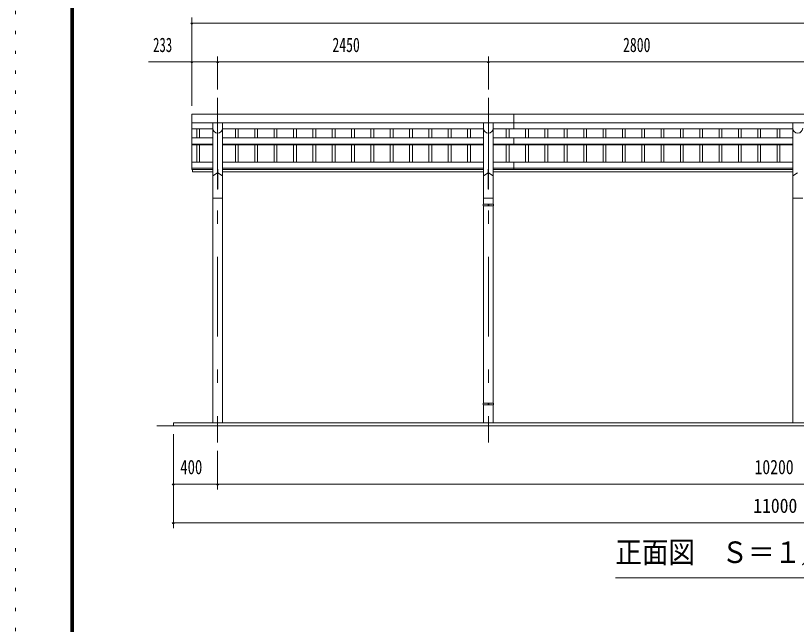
# Model space of a CAD drawing. Units: millimetres, scale not verified, with parts at other scales. Extents: x -25847 to 25859, y -10500 to 10500.
# Drawn here: x -3841 to 3224, y 0 to 5507 of the extents above; entities that cross this region are included whole.
import ezdxf
from ezdxf.enums import TextEntityAlignment as Align

# ---------------------------------------------------------------- set-up
doc = ezdxf.new("R2010")
doc.units = ezdxf.units.MM
doc.header["$LTSCALE"] = 60
doc.linetypes.add('USER3', pattern=[24, 12, -5, 2, -5])
doc.linetypes.add('USER4', pattern=[3, 0.5, -2.5])
for name, color, linetype, lineweight in [('0-2_1-05BOLD', 7, 'Continuous', 18), ('0-3_1-25CENTER', 3, 'USER3', 18), ('0-4_1-45THIN', 4, 'Continuous', 18), ('0-5_1-55DIM', 3, 'Continuous', 18), ('0-C_F-F', 5, 'Continuous', 18), ('0-D_F-E_J_ADD', 5, 'USER4', 18)]:
    doc.layers.add(name, color=color, linetype=linetype, lineweight=lineweight)
doc.styles.add('ＭＳ ゴシック', font='')
doc.styles.get('ＭＳ ゴシック').set_extended_font_data('MS Gothic')

msp = doc.modelspace()

# ---------------------------------------------------------------- linework, layer by layer
at = {"layer": '0-2_1-05BOLD'}
for p, q in [((666.44, 4614.67), (666.44, 4482.27)), ((-2246.57, 4537.52), (8419.43, 4537.52)), ((-2058.12, 4537.52), (-2058.12, 1824.67)), ((-1969.02, 4537.52), (-1969.02, 1824.67)), ((391.88, 4537.52), (391.88, 3802.67)), ((480.99, 4537.52), (480.99, 3802.67)), ((3191.88, 4537.52), (3191.88, 1824.67)), ((-2058.12, 4482.27), (-2246.57, 4482.27)), ((391.88, 4482.27), (-1969.01, 4482.27)), ((3191.88, 4482.27), (480.99, 4482.27)), ((-2246.57, 4402.96), (-2058.12, 4402.96)), ((-1969.01, 4402.96), (391.88, 4402.96)), ((480.99, 4402.96), (3191.88, 4402.96)), ((666.44, 4402.96), (666.44, 4337.03)), ((-2246.57, 4345.26), (-2058.12, 4345.26)), ((-2246.57, 4337.03), (-2058.12, 4337.03)), ((-1969.01, 4345.26), (391.88, 4345.26)), ((-1969.01, 4337.03), (391.88, 4337.03)), ((480.99, 4345.26), (3191.88, 4345.26)), ((480.99, 4337.03), (3191.88, 4337.03)), ((-2058.12, 4182.45), (-2246.57, 4182.45)), ((391.88, 4182.45), (-1969.01, 4182.45)), ((3191.88, 4182.45), (480.99, 4182.45)), ((666.44, 4182.45), (666.44, 4115.47)), ((-2058.12, 4127.34), (-2246.57, 4127.34)), ((-2058.11, 4115.47), (-2246.57, 4115.47)), ((-2241.57, 4115.47), (-2241.57, 4094.67)), ((-2011.32, 4117.89), (-2015.82, 4117.89)), ((-2015.82, 4117.89), (-2015.82, 3937.25)), ((391.88, 4127.34), (-1969.01, 4127.34)), ((391.88, 4115.47), (-1969.01, 4115.47)), ((438.68, 4117.89), (434.18, 4117.89)), ((434.18, 4117.89), (434.18, 3937.25)), ((3191.88, 4127.34), (480.99, 4127.34)), ((3191.88, 4115.47), (480.99, 4115.47)), ((-2058.11, 4094.67), (-2241.57, 4094.67)), ((-2058.12, 4057.25), (-2015.82, 4085.19)), ((-2011.32, 4085.19), (-1969.02, 4057.25)), ((391.88, 4094.67), (-1969.01, 4094.67)), ((391.88, 4057.25), (434.18, 4085.19)), ((438.68, 4085.19), (480.98, 4057.25)), ((3191.88, 4094.67), (480.99, 4094.67)), ((3191.88, 4057.25), (3234.18, 4085.19)), ((-1969.02, 3856.67), (-2058.12, 3856.67)), ((480.98, 3856.67), (391.88, 3856.67)), ((3280.98, 3856.67), (3191.88, 3856.67)), ((390.28, 3802.67), (390.28, 3786.67)), ((482.59, 3802.67), (390.28, 3802.67)), ((391.88, 3786.67), (391.88, 2002.67)), ((433.38, 3802.67), (433.38, 3786.67)), ((433.38, 3794.67), (439.48, 3794.67)), ((439.48, 3802.67), (439.48, 3786.67)), ((480.98, 3786.67), (480.98, 2002.67)), ((482.59, 1986.67), (390.28, 1986.67)), ((391.88, 1986.67), (391.88, 1824.67)), ((433.38, 2002.67), (433.38, 1986.67)), ((433.38, 1994.67), (439.48, 1994.67)), ((439.48, 2002.67), (439.48, 1986.67)), ((480.98, 1986.67), (480.98, 1824.67)), ((482.59, 2002.67), (482.59, 1986.67)), ((8736.43, 1794.67), (-2563.56, 1794.67)), ((-2413.57, 1824.67), (-2413.57, 1794.67)), ((8586.43, 1824.67), (-2413.57, 1824.67))]:
    msp.add_line(p, q, dxfattribs=at)
for points in [[(8419.43, 4614.67), (-2246.57, 4614.67), (-2246.57, 4115.47)], [(-2011.32, 4117.89), (-2011.32, 3937.25), (-2015.82, 3937.25)], [(438.68, 4117.89), (438.68, 3937.25), (434.18, 3937.25)], [(482.59, 3802.67), (482.59, 3786.67), (390.28, 3786.67)], [(482.59, 2002.67), (390.28, 2002.67), (390.28, 1986.67)]]:
    msp.add_lwpolyline(points, dxfattribs=at)
for centre in [(-2013.57, 4489.22), (436.43, 4489.22), (3236.43, 4489.22)]:
    msp.add_arc(centre, 44.55, 180, 0, dxfattribs=at)
at = {"layer": '0-3_1-25CENTER'}
for p, q in [((-2013.57, 4764.67), (-2013.57, 1644.67)), ((436.43, 4764.67), (436.43, 1644.67))]:
    msp.add_line(p, q, dxfattribs=at)
at = {"layer": '0-4_1-45THIN'}
for p, q in [((-2201.06, 4482.27), (-2201.06, 4402.96)), ((-2176.06, 4482.27), (-2176.06, 4402.96)), ((-1851.06, 4482.27), (-1851.06, 4402.96)), ((-1826.06, 4482.27), (-1826.06, 4402.96)), ((-1676.06, 4482.27), (-1676.06, 4402.96)), ((-1651.06, 4482.27), (-1651.06, 4402.96)), ((-1501.06, 4482.27), (-1501.06, 4402.96)), ((-1476.06, 4482.27), (-1476.06, 4402.96)), ((-1326.06, 4482.27), (-1326.06, 4402.96)), ((-1301.06, 4482.27), (-1301.06, 4402.96)), ((-1151.06, 4482.27), (-1151.06, 4402.96)), ((-1126.06, 4482.27), (-1126.06, 4402.96)), ((-976.06, 4482.27), (-976.06, 4402.96)), ((-951.06, 4482.27), (-951.06, 4402.96)), ((-801.06, 4482.27), (-801.06, 4402.96)), ((-776.06, 4482.27), (-776.06, 4402.96)), ((-626.06, 4482.27), (-626.06, 4402.96)), ((-601.06, 4482.27), (-601.06, 4402.96)), ((-451.07, 4482.27), (-451.07, 4402.96)), ((-426.06, 4482.27), (-426.06, 4402.96)), ((-276.07, 4482.27), (-276.07, 4402.96)), ((-251.06, 4482.27), (-251.06, 4402.96)), ((-101.06, 4482.27), (-101.06, 4402.96)), ((-76.06, 4482.27), (-76.06, 4402.96)), ((73.94, 4482.27), (73.94, 4402.96)), ((98.94, 4482.27), (98.94, 4402.96)), ((248.94, 4482.27), (248.94, 4402.96)), ((273.94, 4482.27), (273.94, 4402.96)), ((598.94, 4482.27), (598.94, 4402.96)), ((623.94, 4482.27), (623.94, 4402.96)), ((773.94, 4482.27), (773.94, 4402.96)), ((798.94, 4482.27), (798.94, 4402.96)), ((948.94, 4482.27), (948.94, 4402.96)), ((973.94, 4482.27), (973.94, 4402.96)), ((1123.93, 4482.27), (1123.93, 4402.96)), ((1148.94, 4482.27), (1148.94, 4402.96)), ((1298.94, 4482.27), (1298.94, 4402.96)), ((1323.94, 4482.27), (1323.94, 4402.96)), ((1473.94, 4482.27), (1473.94, 4402.96)), ((1498.94, 4482.27), (1498.94, 4402.96)), ((1648.94, 4482.27), (1648.94, 4402.96)), ((1673.94, 4482.27), (1673.94, 4402.96)), ((1823.94, 4482.27), (1823.94, 4402.96)), ((1848.94, 4482.27), (1848.94, 4402.96)), ((1998.94, 4482.27), (1998.94, 4402.96)), ((2023.94, 4482.27), (2023.94, 4402.96)), ((2173.94, 4482.27), (2173.94, 4402.96)), ((2198.94, 4482.27), (2198.94, 4402.96)), ((2348.94, 4482.27), (2348.94, 4402.96)), ((2373.94, 4482.27), (2373.94, 4402.96)), ((2523.94, 4482.27), (2523.94, 4402.96)), ((2548.94, 4482.27), (2548.94, 4402.96)), ((2698.93, 4482.27), (2698.93, 4402.96)), ((2723.94, 4482.27), (2723.94, 4402.96)), ((2873.94, 4482.27), (2873.94, 4402.96)), ((2898.94, 4482.27), (2898.94, 4402.96)), ((3048.93, 4482.27), (3048.93, 4402.96)), ((3073.93, 4482.27), (3073.93, 4402.96)), ((-2201.06, 4337.03), (-2201.06, 4182.45)), ((-2176.06, 4337.03), (-2176.06, 4182.45)), ((-1851.06, 4337.03), (-1851.06, 4182.45)), ((-1826.06, 4337.03), (-1826.06, 4182.45)), ((-1676.06, 4337.03), (-1676.06, 4182.45)), ((-1651.06, 4337.03), (-1651.06, 4182.45)), ((-1501.06, 4337.03), (-1501.06, 4182.45)), ((-1476.06, 4337.03), (-1476.06, 4182.45)), ((-1326.06, 4337.03), (-1326.06, 4182.45)), ((-1301.06, 4337.03), (-1301.06, 4182.45)), ((-1151.06, 4337.03), (-1151.06, 4182.45)), ((-1126.06, 4337.03), (-1126.06, 4182.45)), ((-976.06, 4337.03), (-976.06, 4182.45)), ((-951.06, 4337.03), (-951.06, 4182.45)), ((-801.06, 4337.03), (-801.06, 4182.45)), ((-776.06, 4337.03), (-776.06, 4182.45)), ((-626.06, 4337.03), (-626.06, 4182.45)), ((-601.06, 4337.03), (-601.06, 4182.45)), ((-451.07, 4337.03), (-451.07, 4182.45)), ((-426.06, 4337.03), (-426.06, 4182.45)), ((-276.07, 4337.03), (-276.07, 4182.45)), ((-251.06, 4337.03), (-251.06, 4182.45)), ((-101.06, 4337.03), (-101.06, 4182.45)), ((-76.06, 4337.03), (-76.06, 4182.45)), ((73.94, 4337.03), (73.94, 4182.45)), ((98.94, 4337.03), (98.94, 4182.45)), ((248.94, 4337.03), (248.94, 4182.45)), ((273.94, 4337.03), (273.94, 4182.45)), ((598.94, 4337.03), (598.94, 4182.45)), ((623.94, 4337.03), (623.94, 4182.45)), ((773.94, 4337.03), (773.94, 4182.45)), ((798.94, 4337.03), (798.94, 4182.45)), ((948.94, 4337.03), (948.94, 4182.45)), ((973.94, 4337.03), (973.94, 4182.45)), ((1123.93, 4337.03), (1123.93, 4182.45)), ((1148.94, 4337.03), (1148.94, 4182.45)), ((1298.94, 4337.03), (1298.94, 4182.45)), ((1323.94, 4337.03), (1323.94, 4182.45)), ((1473.94, 4337.03), (1473.94, 4182.45)), ((1498.94, 4337.03), (1498.94, 4182.45)), ((1648.94, 4337.03), (1648.94, 4182.45)), ((1673.94, 4337.03), (1673.94, 4182.45)), ((1823.94, 4337.03), (1823.94, 4182.45)), ((1848.94, 4337.03), (1848.94, 4182.45)), ((1998.94, 4337.03), (1998.94, 4182.45)), ((2023.94, 4337.03), (2023.94, 4182.45)), ((2173.94, 4337.03), (2173.94, 4182.45)), ((2198.94, 4337.03), (2198.94, 4182.45)), ((2348.94, 4337.03), (2348.94, 4182.45)), ((2373.94, 4337.03), (2373.94, 4182.45)), ((2523.94, 4337.03), (2523.94, 4182.45)), ((2548.94, 4337.03), (2548.94, 4182.45)), ((2698.93, 4337.03), (2698.93, 4182.45)), ((2723.94, 4337.03), (2723.94, 4182.45)), ((2873.94, 4337.03), (2873.94, 4182.45)), ((2898.94, 4337.03), (2898.94, 4182.45)), ((3048.93, 4337.03), (3048.93, 4182.45)), ((3073.93, 4337.03), (3073.93, 4182.45))]:
    msp.add_line(p, q, dxfattribs=at)
at = {"layer": '0-5_1-55DIM'}
for p, q in [((-2246.57, 4689.67), (-2246.57, 5488.67)), ((-2236.57, 5438.67), (-2256.57, 5438.67)), ((-2246.57, 5438.67), (8419.43, 5438.67)), ((-2639.07, 5088.67), (8811.93, 5088.67)), ((-2236.57, 5088.67), (-2256.57, 5088.67)), ((-2003.57, 5088.67), (-2023.57, 5088.67)), ((-2013.57, 4839.67), (-2013.57, 5138.67)), ((446.43, 5088.67), (426.43, 5088.67)), ((436.43, 4839.67), (436.43, 5138.67)), ((-2413.57, 1719.67), (-2413.57, 869.67)), ((-2013.56, 1569.67), (-2013.56, 1219.67)), ((-2403.57, 1269.67), (-2423.57, 1269.67)), ((-2413.57, 1269.67), (8586.43, 1269.67)), ((-2003.57, 1269.67), (-2023.57, 1269.67)), ((-2403.57, 919.67), (-2423.57, 919.67)), ((-2413.57, 919.67), (8586.43, 919.67)), ((1586.43, 419.67), (4586.43, 419.67))]:
    msp.add_line(p, q, dxfattribs=at)
for centre in [(-2246.57, 5438.67), (-2246.57, 5088.67), (-2013.57, 5088.67), (436.43, 5088.67), (-2413.57, 1269.67), (-2013.57, 1269.67), (-2413.57, 919.67)]:
    msp.add_arc(centre, 10, 180, 0, dxfattribs=at)
at = {"layer": '0-C_F-F'}
for p, q in [((-3341.23, 10100), (-3341.23, -10000)), ((-3338.73, 10097.5), (-3338.73, -9997.5)), ((-3336.23, 10095), (-3336.23, -9995)), ((-3331.23, 10090), (-3331.23, -9990)), ((-3326.23, 10085), (-3326.23, -9985)), ((-3316.23, 10075), (-3316.23, -9975))]:
    msp.add_line(p, q, dxfattribs=at)
for points in [[(-3333.73, 10092.5), (-3333.73, -9992.5), (25351.27, -9992.5)], [(-3328.73, 10087.5), (-3328.73, -9987.5), (25346.27, -9987.5)], [(-3323.73, 10082.5), (-3323.73, -9982.5), (25341.27, -9982.5)], [(-3321.23, 10080), (-3321.23, -9980), (25338.77, -9980)], [(-3318.73, 10077.5), (-3318.73, -9977.5), (25336.27, -9977.5)]]:
    msp.add_lwpolyline(points, dxfattribs=at)
at = {"layer": '0-D_F-E_J_ADD'}
msp.add_line((-3841.23, -10500), (-3841.23, 10500), dxfattribs=at)

# ---------------------------------------------------------------- texts
at = {"layer": '0-5_1-55DIM', "color": 7, "style": 'ＭＳ ゴシック'}
for s, height, width, p in [('233', 130.2, 0.65, (-2597.24, 5138.67)), ('2450', 130.2, 0.7, (-974.58, 5138.67)), ('2800', 130.2, 0.7, (1655.16, 5138.67)), ('400', 130.2, 0.75, (-2351.19, 1319.67)), ('10200', 130.2, 0.8, (2844.7, 1319.67)), ('11000', 130.2, 0.9, (2833.39, 969.67)), ('正面図\u3000Ｓ＝１／５０', 195.4, 0.9, (1586.43, 496.31))]:
    msp.add_text(s, height=height, dxfattribs=dict(at, width=width)).set_placement(p, align=Align.BOTTOM_LEFT)

doc.saveas('drawing.dxf')
